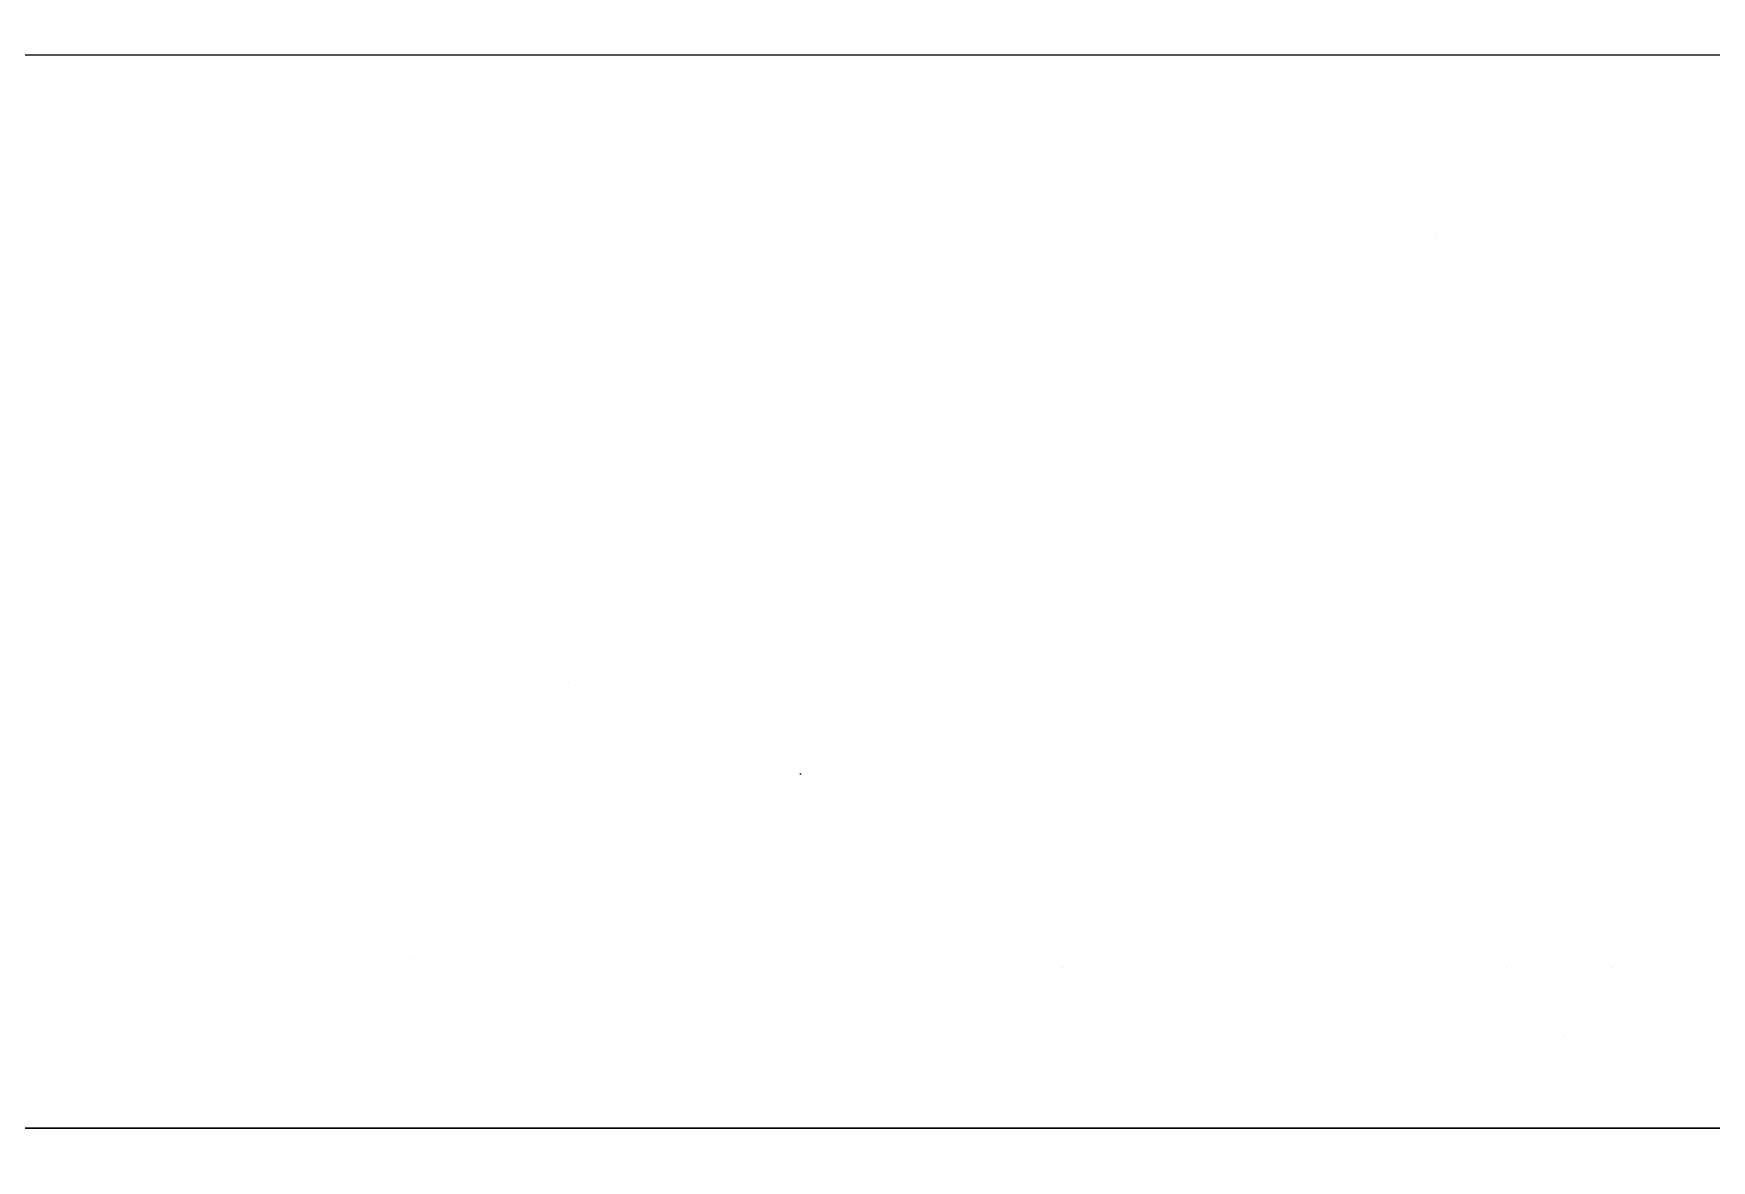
# Model space of a CAD drawing. Header units: inches. Extents: x -31 to 122, y -49 to 49.
# Drawn here: x 18.854 to 20.338, y -5.029 to -4.031 of the extents above; entities that cross this region are included whole.
import ezdxf

# ---------------------------------------------------------------- set-up
doc = ezdxf.new("R2010")
doc.units = ezdxf.units.IN
doc.header["$MEASUREMENT"] = 0

# ---------------------------------------------------------------- blocks, each defined once
blk = doc.blocks.new('HVRF25')
blk.add_circle((0, 0), 22)
blk = doc.blocks.new('HVRF37')
blk.add_circle((0, 0), 31)
blk = doc.blocks.new('HVRF31')
blk.add_circle((0, 0), 25)
blk = doc.blocks.new('hvtb12e')
at = {"color": 4}
blk.add_line((20.1282, -4.0829), (20.1282, -4.0829), dxfattribs=at)
blk = doc.blocks.new('hvtb10e')
at = {"color": 4}
blk.add_line((20.1282, -4.2301), (20.1282, -4.2301), dxfattribs=at)
blk = doc.blocks.new('hvtbeav1n')
blk.add_line((16.3323, -4.05), (22.437, -4.05))
blk = doc.blocks.new('hvtbeav1')
blk.add_line((16.3323, -4.05), (22.437, -4.05))
blk = doc.blocks.new('hvtb6e')
blk.add_line((50, -5), (0, -5))
blk = doc.blocks.new('hvtb6c')
blk.add_line((56, -5), (6, -5))
blk = doc.blocks.new('hvtb6')
blk.add_line((56, -5), (6, -5))
blk = doc.blocks.new('hvtb5e')
blk.add_line((50, -5), (0, -5))
blk = doc.blocks.new('hvtb5c')
blk.add_line((60, -5), (10, -5))
blk = doc.blocks.new('hvtb5')
blk.add_line((60, -5), (10, -5))
blk = doc.blocks.new('hvtb22e')
at = {"color": 4}
blk.add_line((20.2495, -4.8581), (20.2495, -4.8581), dxfattribs=at)
blk = doc.blocks.new('hvtb22c')
at = {"color": 4}
blk.add_line((20.157, -4.8581), (20.157, -4.8581), dxfattribs=at)
blk = doc.blocks.new('hvtb22')
at = {"color": 4}
blk.add_line((19.7643, -4.8581), (19.7643, -4.8581), dxfattribs=at)
blk = doc.blocks.new('hvtbsav2n')
h = blk.add_hatch()
h.set_pattern_fill('DOTS', color=8, scale=25, style=0)
h.paths.add_polyline_path([(21.62, 5), (14.5951, 5, -0.383554), (6.2227, 5), (0, 5), (0, -5), (6.2227, -5, -0.383554), (14.5951, -5), (21.62, -5)])
blk.add_line((14.5951, -5), (21.62, -5))
blk = doc.blocks.new('*X149')
at = {"color": 0}
blk.add_line((4532.8125, 2825), (4532.8125, 2825), dxfattribs=at)
blk = doc.blocks.new('hvtbsav2')
blk.add_line((14.5951, -5), (21.62, -5))
at = {"color": 8, "rotation": 180}
blk.add_blockref('*X149', (4553.0203, 2820.0818), dxfattribs=at)
blk = doc.blocks.new('hvtbsav1n')
blk.add_line((16.3323, -4.05), (22.437, -4.05))
blk = doc.blocks.new('hvtbsav1')
blk.add_line((16.3323, -4.05), (22.437, -4.05))
blk = doc.blocks.new('*X155')
at = {"color": 0}
blk.add_line((4582.8125, 2796.875), (4582.8125, 2796.875), dxfattribs=at)
blk = doc.blocks.new('hvtbhv2')
at = {"color": 8, "extrusion": (0, 0, -1), "xscale": -1, "zscale": -1, "rotation": 180}
blk.add_blockref('*X155', (-4602, 2792.0248), dxfattribs=at)
blk = doc.blocks.new('hvtbhv1')
h = blk.add_hatch()
h.set_pattern_fill('DOTS', color=8, scale=25, style=0)
h.set_pattern_definition([(0, (-1179.4241, -605.4397), (0.78125, 1.5625), [0, -1.5625])])
h.paths.add_polyline_path([(6.7036, 5), (0, 5), (0, -5), (6.7036, -5, -0.383554), (15.076, -5), (21.62, -5), (21.62, 5), (15.076, 5, -0.383554)])
blk.add_line((15.076, -5), (21.62, -5))
blk = doc.blocks.new('*X167')
at = {"color": 0}
blk.add_line((5317.1875, 2846.875), (5317.1875, 2846.875), dxfattribs=at)
blk = doc.blocks.new('hvtbeav5n')
at = {"color": 8}
blk.add_blockref('*X167', (-5297.8607, -2851.4806), dxfattribs=at)
blk = doc.blocks.new('*X170')
at = {"color": 0}
blk.add_line((5317.1875, 2846.875), (5317.1875, 2846.875), dxfattribs=at)
blk = doc.blocks.new('hvtbeav5')
at = {"color": 8}
blk.add_blockref('*X170', (-5297.8607, -2851.4806), dxfattribs=at)
blk = doc.blocks.new('*X176')
at = {"color": 0}
blk.add_line((3121.1548, 790.625), (3121.1548, 790.625), dxfattribs=at)
blk = doc.blocks.new('hvtbeav4')
at = {"color": 8}
blk.add_blockref('*X176', (-3101.0605, -794.8337), dxfattribs=at)
blk = doc.blocks.new('*X178')
at = {"color": 0}
blk.add_line((4582.8125, 2796.875), (4582.8125, 2796.875), dxfattribs=at)
blk = doc.blocks.new('hvtbeav3n')
at = {"color": 8, "extrusion": (0, 0, -1), "xscale": -1, "zscale": -1, "rotation": 180}
blk.add_blockref('*X178', (-4602, 2792.0248), dxfattribs=at)
blk = doc.blocks.new('*X180')
at = {"color": 0}
blk.add_line((4582.8125, 2796.875), (4582.8125, 2796.875), dxfattribs=at)
blk = doc.blocks.new('hvtbeav3')
at = {"color": 8, "extrusion": (0, 0, -1), "xscale": -1, "zscale": -1, "rotation": 180}
blk.add_blockref('*X180', (-4602, 2792.0248), dxfattribs=at)
blk = doc.blocks.new('*X182')
at = {"color": 0}
blk.add_line((4532.8125, 2825), (4532.8125, 2825), dxfattribs=at)
blk = doc.blocks.new('hvtbeav2n')
blk.add_line((14.9353, -5), (21.62, -5))
at = {"color": 8, "rotation": 180}
blk.add_blockref('*X182', (4553.0203, 2820.0818), dxfattribs=at)
blk = doc.blocks.new('hvtbeav2')
h = blk.add_hatch()
h.set_pattern_fill('DOTS', color=8, scale=25, style=0)
h.paths.add_polyline_path([(21.62, 5), (14.9353, 5, -0.383554), (6.5629, 5), (0, 5), (0, -5), (6.5629, -5, -0.383554), (14.9353, -5), (21.62, -5)])
blk.add_line((14.9353, -5), (21.62, -5))
blk = doc.blocks.new('*X202')
at = {"color": 0}
blk.add_line((5317.1875, 2846.875), (5317.1875, 2846.875), dxfattribs=at)
blk = doc.blocks.new('hvtbsav5n')
at = {"color": 8}
blk.add_blockref('*X202', (-5297.8607, -2851.4806), dxfattribs=at)
blk = doc.blocks.new('*X205')
at = {"color": 0}
blk.add_line((5317.1875, 2846.875), (5317.1875, 2846.875), dxfattribs=at)
blk = doc.blocks.new('hvtbsav5')
at = {"color": 8}
blk.add_blockref('*X205', (-5297.8607, -2851.4806), dxfattribs=at)
blk = doc.blocks.new('*X208')
at = {"color": 0}
blk.add_line((3121.1548, 790.625), (3121.1548, 790.625), dxfattribs=at)
blk = doc.blocks.new('hvtbsav4n')
at = {"color": 8}
blk.add_blockref('*X208', (-3101.0605, -794.8337), dxfattribs=at)
blk = doc.blocks.new('*X213')
at = {"color": 0}
blk.add_line((4582.8125, 2796.875), (4582.8125, 2796.875), dxfattribs=at)
blk = doc.blocks.new('hvtbsav3n')
at = {"color": 8, "extrusion": (0, 0, -1), "xscale": -1, "zscale": -1, "rotation": 180}
blk.add_blockref('*X213', (-4602, 2792.0248), dxfattribs=at)
blk = doc.blocks.new('*X215')
at = {"color": 0}
blk.add_line((4582.8125, 2796.875), (4582.8125, 2796.875), dxfattribs=at)
blk = doc.blocks.new('hvtbsav3')
at = {"color": 8, "extrusion": (0, 0, -1), "xscale": -1, "zscale": -1, "rotation": 180}
blk.add_blockref('*X215', (-4602, 2792.0248), dxfattribs=at)

msp = doc.modelspace()

# ---------------------------------------------------------------- block references
for name in ['HVRF37', 'HVRF31', 'HVRF25', 'hvtbeav5', 'hvtbsav5n', 'hvtbsav5', 'hvtb22e', 'hvtb22c', 'hvtb22', 'hvtbeav5n', 'hvtbeav4', 'hvtbsav4n', 'hvtbeav3', 'hvtbsav3n', 'hvtbsav3', 'hvtb12e', 'hvtb10e', 'hvtbeav1', 'hvtbsav2n', 'hvtbsav2', 'hvtbsav1n', 'hvtbsav1', 'hvtbhv2', 'hvtbeav3n', 'hvtbeav2', 'hvtb6e', 'hvtb6c', 'hvtb6', 'hvtb5e', 'hvtb5c', 'hvtb5', 'hvtbhv1', 'hvtbeav2n', 'hvtbeav1n']:
    msp.add_blockref(name, (0, 0))

doc.saveas('drawing.dxf')
